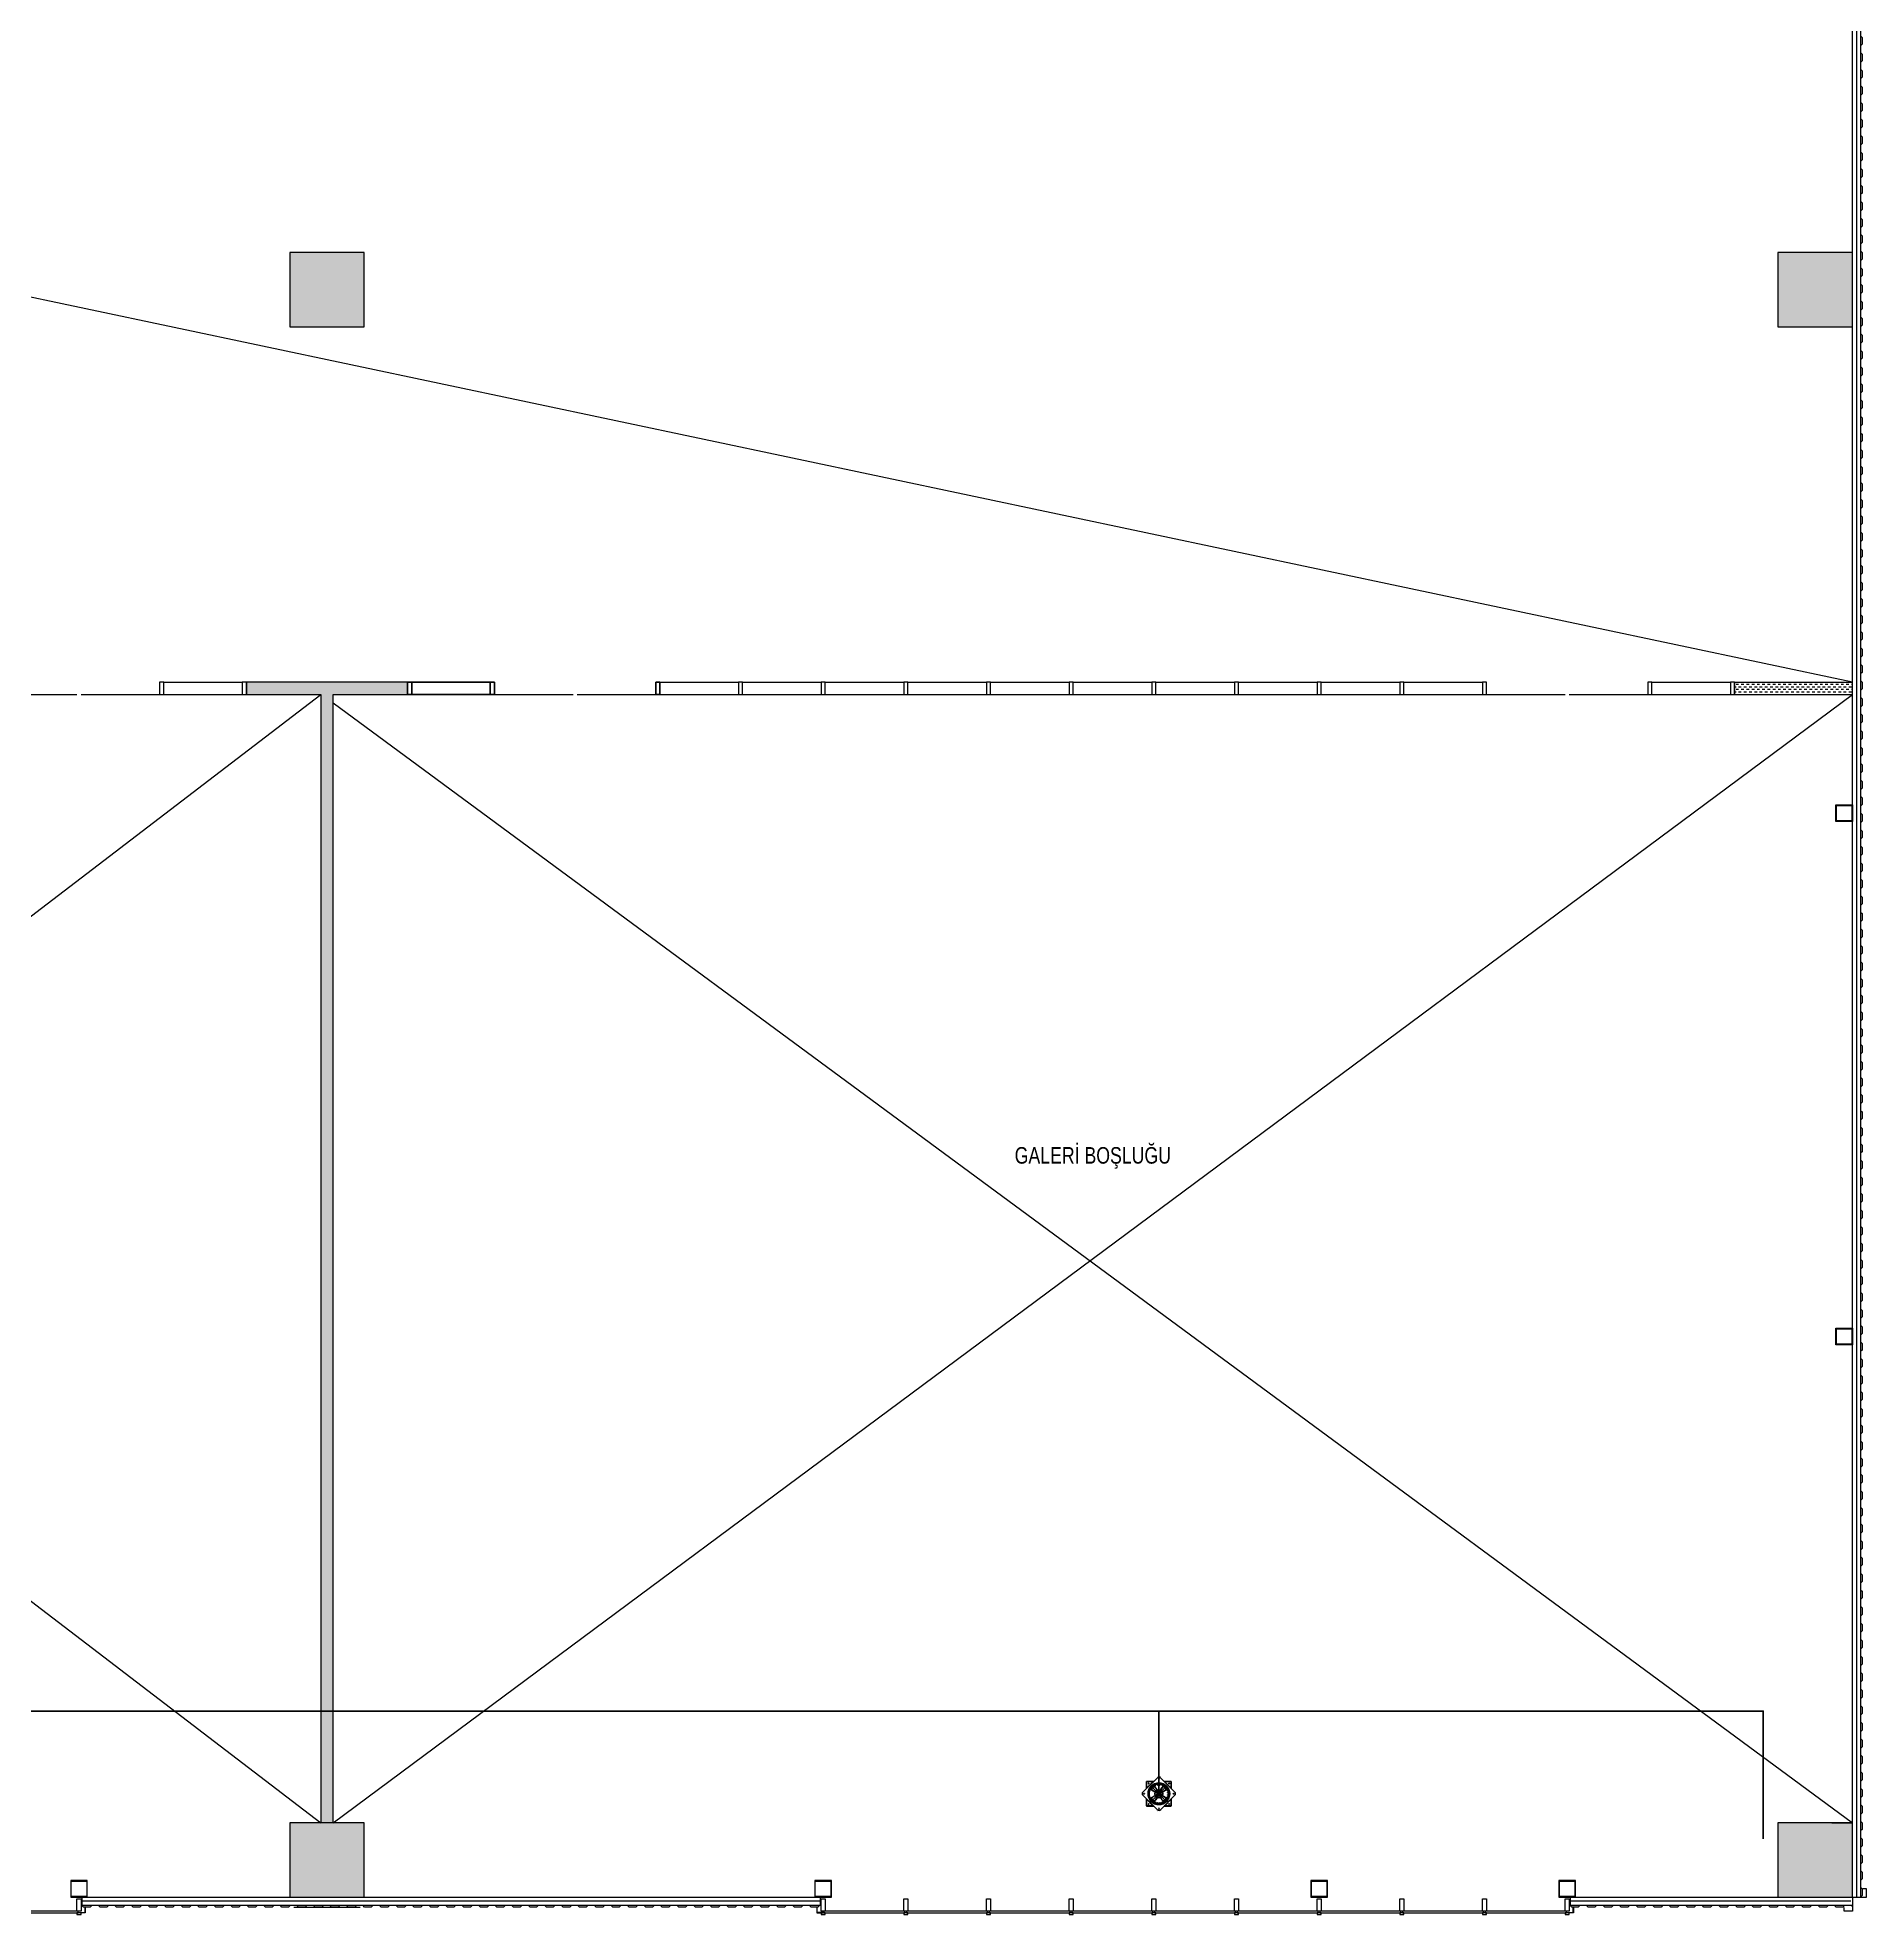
# Model space of a CAD drawing. Header units: centimetres. Extents: x 28733 to 98303, y -2883 to 8555.
# Drawn here: x 96091 to 98303, y 1498 to 3769 of the extents above; entities that cross this region are included whole.
import ezdxf
from ezdxf.enums import TextEntityAlignment as Align

# ---------------------------------------------------------------- set-up
doc = ezdxf.new("R2010")
doc.units = ezdxf.units.CM
doc.header["$LTSCALE"] = 100
for name, color, linetype in [('A-ANNO-TEXT', 50, 'Continuous'), ('A-ELEV-01', 255, 'Continuous'), ('A-ELEV-03', 251, 'Continuous'), ('A-ELEV-04', 250, 'Continuous'), ('A-GLAZ-FRME', 12, 'Continuous'), ('A-GLAZ-FULL', 130, 'Continuous'), ('A-GLAZ-SILL', 8, 'Continuous'), ('A-WALL', 134, 'Continuous'), ('A-WALL-HTCH', 8, 'Continuous'), ('A-WALL-INSL', 249, 'Continuous'), ('A-WALL-SNWPNL', 200, 'Continuous'), ('A-WALL-STEL', 202, 'Continuous'), ('GEB-KONTUR-A', 5, 'Continuous'), ('S-CONC', 5, 'Continuous'), ('S-HTCH', 8, 'Continuous'), ('S-STEL', 3, 'Continuous')]:
    doc.layers.add(name, color=color, linetype=linetype)
doc.layers.add('Arbeitspunkt(DIN)', color=7, linetype='Continuous', lineweight=25)
for name, color, linetype, lineweight, true_color in [('GEB-ART-NR', 1, 'Continuous', 18, 0xff0000), ('GEB-BEZUG', 2, 'Continuous', 50, 0xffff00), ('GEB-TEXT', 5, 'Continuous', 18, 0x0000ff)]:
    doc.layers.add(name, color=color, linetype=linetype, lineweight=lineweight, true_color=true_color)
doc.styles.add('Fields_100', font='act_simplex.shx', dxfattribs={"width": 0.8, "height": 20})
doc.styles.get("Standard").update_dxf_attribs({"font": 'act_simplex.shx', "width": 0.8, "height": 18})
doc.linetypes.add('BATTING', pattern='A,0.00254,-2.54,[134,ltypeshp.shx,S=2.54,R=0,X=-2.54,Y=0],-5.08,[134,ltypeshp.shx,S=2.54,R=180,X=2.54,Y=0],-2.54', length=10.16254)

# ---------------------------------------------------------------- blocks, each defined once
blk = doc.blocks.new('*U67')
at = {"layer": 'A-WALL-SNWPNL'}
blk.add_lwpolyline([(50, 1), (42, 1), (40, -1), (32, -1), (30, 1), (22, 1), (20, -1), (12, -1), (10, 1), (2, 1), (0, -1), (-8, -1), (-10, 1), (-18, 1), (-20, -1), (-28, -1), (-30, 1), (-38, 1), (-40, -1), (-48, -1), (-50, 1)], dxfattribs=at)
blk = doc.blocks.new('*U68')
at = {"layer": 'A-WALL-STEL', "color": 0, "linetype": 'ByBlock', "lineweight": -2, "transparency": 16777216}
for p in [(0, 0), (100, 0), (200, 0), (300, 0), (400, 0), (500, 0), (600, 0), (700, 0)]:
    blk.add_blockref('*U67', p, dxfattribs=at)
blk = doc.blocks.new('*U69')
at = {"layer": 'A-WALL-SNWPNL'}
blk.add_lwpolyline([(50, 1), (42, 1), (40, -1), (32, -1), (30, 1), (22, 1), (20, -1), (12, -1), (10, 1), (2, 1), (0, -1), (-8, -1), (-10, 1), (-18, 1), (-20, -1), (-28, -1), (-30, 1), (-38, 1), (-40, -1), (-48, -1), (-50, 1)], dxfattribs=at)
blk = doc.blocks.new('*U70')
at = {"layer": 'A-WALL-STEL', "color": 0, "linetype": 'ByBlock', "lineweight": -2, "transparency": 16777216}
for p in [(0, 0), (100, 0), (200, 0)]:
    blk.add_blockref('*U69', p, dxfattribs=at)
blk = doc.blocks.new('*U71')
at = {"layer": 'A-WALL-SNWPNL'}
blk.add_lwpolyline([(50, 1), (42, 1), (40, -1), (32, -1), (30, 1), (22, 1), (20, -1), (12, -1), (10, 1), (2, 1), (0, -1), (-8, -1), (-10, 1), (-18, 1), (-20, -1), (-28, -1), (-30, 1), (-38, 1), (-40, -1), (-48, -1), (-50, 1)], dxfattribs=at)
blk = doc.blocks.new('*U72')
at = {"layer": 'A-WALL-STEL', "color": 0, "linetype": 'ByBlock', "lineweight": -2, "transparency": 16777216}
for p in [(0, 0), (100, 0), (200, 0), (300, 0), (400, 0), (500, 0), (600, 0), (700, 0), (800, 0), (900, 0), (1000, 0), (1100, 0), (1200, 0), (1300, 0), (1400, 0), (1500, 0), (1600, 0), (1700, 0), (1800, 0), (1900, 0), (2000, 0), (2100, 0), (2200, 0)]:
    blk.add_blockref('*U71', p, dxfattribs=at)
blk = doc.blocks.new('Einfügepunkt')
at = {"layer": 'GEB-BEZUG'}
for p, q in [((-1, -1), (1, 1)), ((-1, 1), (1, -1))]:
    blk.add_line(p, q, dxfattribs=at)
blk = doc.blocks.new('098')
at = {"layer": 'Arbeitspunkt(DIN)', "ltscale": 25}
for q in [(-2, 0), (0, 2), (2, 0), (0, -2)]:
    blk.add_line((0, 0), q, dxfattribs=at)
at = {"layer": 'GEB-KONTUR-A', "ltscale": 25}
for p, q in [((-14, 198), (-198, 14)), ((-198, -14), (-198, 14)), ((-148, 67), (-67, 147)), ((-148, 147), (-148, 67)), ((-67, 147), (-148, 147)), ((-148, 67), (-148, 65)), ((-129, 2), (-131, 0)), ((-131, 0), (-123, 0)), ((-131, 0), (-129, -2)), ((-129, 2), (-122, 2)), ((-124, 35), (-126, 34)), ((-126, 34), (-119, 32)), ((-126, 34), (-125, 32)), ((-125, 32), (-118, 30)), ((-124, 35), (-117, 33)), ((-122, 2), (-123, 0)), ((-123, 0), (-122, -2)), ((-118, 2), (-122, 2)), ((-118, 11), (-120, 11)), ((-117, 33), (-119, 32)), ((-119, 32), (-118, 30)), ((-117, 15), (-119, 15)), ((-118, 30), (-114, 29)), ((-118, 22), (-116, 22)), ((-113, 32), (-117, 33)), ((-111, 66), (-113, 65)), ((-113, 65), (-106, 61)), ((-113, 65), (-113, 63)), ((-113, 63), (-105, 59)), ((-111, 66), (-103, 62)), ((-106, 61), (-103, 62)), ((-105, 60), (-106, 61)), ((-103, 58), (-105, 60)), ((-105, 60), (-105, 59)), ((-105, 59), (-103, 57)), ((-103, 62), (-101, 61)), ((-103, 57), (-103, 58)), ((-79, 43), (-103, 58)), ((-103, 57), (-77, 41)), ((-90, 92), (-92, 92)), ((-92, 92), (-86, 86)), ((-92, 92), (-92, 90)), ((-92, 90), (-86, 84)), ((-90, 92), (-84, 86)), ((-86, 86), (-84, 86)), ((-86, 86), (-77, 77)), ((-86, 84), (-86, 86)), ((-85, 82), (-86, 84)), ((-84, 86), (-82, 85)), ((-77, 77), (-27, 27)), ((-73, 38), (-77, 41)), ((-73, 38), (-43, 19)), ((-43, 19), (-73, 39)), ((-65, 147), (-67, 147)), ((-65, 113), (-66, 111)), ((-66, 111), (-62, 103)), ((-65, 113), (-61, 106)), ((-63, 113), (-65, 113)), ((-63, 113), (-59, 105)), ((-62, 103), (-61, 106)), ((-61, 101), (-62, 103)), ((-61, 106), (-59, 105)), ((-59, 105), (-57, 103)), ((-57, 103), (-41, 77)), ((-47, 108), (-42, 98)), ((-39, 99), (-43, 110)), ((-27, 27), (-43, 19)), ((-43, 19), (-42, 18)), ((-42, 19), (-43, 19)), ((-43, 19), (-42, 19)), ((-43, 19), (-43, 19)), ((-42, 98), (-39, 99)), ((-42, 19), (-27, 27)), ((-26, 26), (-42, 18)), ((-42, 18), (-6, -6)), ((-42, 18), (-41, 18)), ((-42, 18), (-42, 18)), ((-41, 18), (-42, 18)), ((-41, 77), (-38, 73)), ((-41, 18), (-26, 26)), ((-5, -5), (-41, 18)), ((-39, 72), (-14, 34)), ((-13, 35), (-38, 73)), ((-34, 126), (-35, 124)), ((-35, 124), (-33, 117)), ((-32, 125), (-34, 126)), ((-34, 126), (-32, 119)), ((-33, 117), (-32, 119)), ((-32, 113), (-33, 117)), ((-32, 125), (-30, 118)), ((-32, 119), (-30, 118)), ((-30, 118), (-29, 114)), ((-27, 27), (-14, 34)), ((-14, 34), (-27, 27)), ((-27, 27), (-27, 27)), ((-27, 27), (-27, 27)), ((-26, 26), (-13, 33)), ((-13, 33), (-26, 26)), ((-26, 26), (-26, 26)), ((-26, 26), (-26, 26)), ((-26, 26), (0, 0)), ((-17, 117), (-16, 105)), ((-16, 105), (-12, 106)), ((-14, 198), (14, 198)), ((-12, 106), (-14, 117)), ((-13, 35), (-14, 34)), ((-14, 34), (-13, 35)), ((-14, 34), (-14, 34)), ((-12, 33), (-13, 35)), ((-13, 33), (-12, 33)), ((-13, 33), (-13, 33)), ((-12, 33), (-13, 33)), ((-13, 33), (5, 5)), ((6, 6), (-12, 33)), ((0, 0), (-5, -5)), ((0, 131), (-2, 129)), ((-2, 129), (-2, 122)), ((-2, 122), (0, 123)), ((-2, 118), (-2, 122)), ((2, 129), (0, 131)), ((0, 131), (0, 123)), ((0, 123), (2, 122)), ((5, 5), (0, 0)), ((0, 0), (26, -26)), ((2, 129), (2, 122)), ((2, 122), (2, 118)), ((6, 6), (5, 5)), ((5, 5), (41, -18)), ((42, -18), (6, 6)), ((14, 117), (12, 106)), ((12, 106), (16, 105)), ((198, 14), (14, 198)), ((16, 105), (17, 117)), ((29, 114), (30, 118)), ((32, 125), (30, 118)), ((30, 118), (32, 119)), ((34, 126), (32, 125)), ((34, 126), (32, 119)), ((32, 119), (33, 117)), ((33, 117), (32, 113)), ((35, 124), (33, 117)), ((35, 124), (34, 126)), ((43, 110), (39, 99)), ((39, 99), (42, 98)), ((42, 98), (47, 108)), ((57, 103), (59, 106)), ((63, 113), (59, 106)), ((59, 106), (62, 107)), ((62, 104), (61, 101)), ((65, 113), (62, 107)), ((66, 111), (62, 104)), ((62, 107), (62, 104)), ((65, 113), (63, 113)), ((70, 95), (63, 85)), ((63, 85), (66, 83)), ((67, 147), (65, 147)), ((66, 111), (65, 113)), ((66, 83), (73, 93)), ((67, 147), (147, 67)), ((147, 147), (67, 147)), ((82, 85), (85, 87)), ((93, 73), (83, 66)), ((83, 66), (85, 63)), ((90, 92), (85, 87)), ((85, 87), (87, 87)), ((87, 85), (85, 82)), ((85, 63), (95, 70)), ((92, 92), (87, 87)), ((92, 90), (87, 85)), ((87, 87), (87, 85)), ((92, 92), (90, 92)), ((92, 90), (92, 92)), ((108, 47), (98, 42)), ((98, 42), (99, 39)), ((99, 39), (110, 43)), ((101, 61), (104, 62)), ((106, 59), (103, 57)), ((111, 66), (104, 62)), ((104, 62), (107, 62)), ((117, 17), (105, 16)), ((105, 16), (106, 12)), ((113, 63), (106, 59)), ((107, 62), (106, 59)), ((106, 12), (117, 14)), ((113, 65), (107, 62)), ((113, 65), (111, 66)), ((113, 63), (113, 65)), ((113, 32), (117, 33)), ((118, 30), (114, 29)), ((116, 22), (118, 22)), ((124, 35), (117, 33)), ((117, 33), (119, 32)), ((117, 15), (119, 15)), ((125, 32), (118, 30)), ((119, 32), (118, 30)), ((120, 11), (118, 11)), ((118, 2), (122, 2)), ((126, 34), (119, 32)), ((129, 2), (122, 2)), ((122, 2), (123, 0)), ((123, 0), (122, -2)), ((131, 0), (123, 0)), ((126, 34), (124, 35)), ((125, 32), (126, 34)), ((131, 0), (129, 2)), ((129, -2), (131, 0)), ((147, 67), (147, 147)), ((147, 65), (147, 67)), ((198, 14), (198, -14)), ((-198, -14), (-14, -198)), ((-148, -65), (-148, -67)), ((-67, -148), (-148, -67)), ((-148, -67), (-148, -148)), ((-148, -148), (-67, -148)), ((-129, -2), (-122, -2)), ((-126, -34), (-119, -32)), ((-125, -32), (-126, -34)), ((-126, -34), (-124, -35)), ((-125, -32), (-118, -30)), ((-124, -35), (-117, -33)), ((-122, -2), (-118, -2)), ((-120, -11), (-118, -11)), ((-117, -15), (-119, -15)), ((-118, -30), (-119, -32)), ((-119, -32), (-117, -33)), ((-116, -22), (-118, -22)), ((-114, -29), (-118, -30)), ((-117, -33), (-113, -32)), ((-113, -63), (-106, -59)), ((-113, -65), (-107, -62)), ((-113, -63), (-113, -65)), ((-113, -65), (-111, -66)), ((-111, -66), (-104, -62)), ((-106, -59), (-107, -62)), ((-107, -62), (-104, -62)), ((-103, -57), (-106, -59)), ((-104, -62), (-101, -61)), ((-92, -90), (-87, -85)), ((-92, -92), (-87, -87)), ((-92, -90), (-92, -92)), ((-92, -92), (-90, -92)), ((-90, -92), (-85, -87)), ((-85, -82), (-87, -85)), ((-87, -85), (-87, -87)), ((-87, -87), (-85, -87)), ((-85, -87), (-82, -85)), ((-67, -148), (-65, -148)), ((-66, -111), (-62, -104)), ((-66, -111), (-65, -113)), ((-65, -113), (-62, -107)), ((-65, -113), (-63, -113)), ((-63, -113), (-59, -106)), ((-61, -101), (-62, -104)), ((-62, -104), (-62, -107)), ((-62, -107), (-59, -106)), ((-59, -106), (-57, -103)), ((-35, -124), (-33, -117)), ((-35, -124), (-34, -126)), ((-34, -126), (-32, -119)), ((-34, -126), (-32, -125)), ((-32, -113), (-33, -117)), ((-33, -117), (-32, -119)), ((-32, -119), (-30, -118)), ((-32, -125), (-30, -118)), ((-30, -118), (-29, -114)), ((14, -198), (-14, -198)), ((-6, -6), (-5, -5)), ((-6, -6), (12, -33)), ((13, -33), (-5, -5)), ((-2, -118), (-2, -122)), ((-2, -122), (0, -123)), ((-2, -129), (-2, -122)), ((-2, -129), (0, -131)), ((0, -123), (2, -122)), ((0, -131), (0, -123)), ((0, -131), (2, -129)), ((2, -122), (2, -118)), ((2, -129), (2, -122)), ((12, -33), (13, -35)), ((12, -33), (13, -33)), ((13, -33), (12, -33)), ((26, -26), (13, -33)), ((13, -33), (26, -26)), ((13, -33), (13, -33)), ((13, -35), (14, -34)), ((14, -34), (13, -35)), ((13, -35), (38, -73)), ((14, -198), (198, -14)), ((27, -27), (14, -34)), ((14, -34), (27, -27)), ((14, -34), (14, -34)), ((39, -73), (14, -34)), ((26, -26), (42, -18)), ((41, -18), (26, -26)), ((26, -26), (26, -26)), ((26, -26), (26, -26)), ((27, -27), (43, -19)), ((42, -19), (27, -27)), ((27, -27), (27, -27)), ((27, -27), (27, -27)), ((27, -27), (77, -77)), ((29, -114), (30, -118)), ((30, -118), (32, -119)), ((32, -125), (30, -118)), ((33, -117), (32, -113)), ((32, -119), (33, -117)), ((34, -126), (32, -119)), ((32, -125), (34, -126)), ((35, -124), (33, -117)), ((34, -126), (35, -124)), ((41, -77), (38, -73)), ((42, -18), (41, -18)), ((41, -18), (42, -18)), ((41, -77), (57, -103)), ((43, -19), (42, -18)), ((42, -18), (42, -18)), ((42, -19), (43, -19)), ((43, -19), (42, -19)), ((73, -38), (43, -19)), ((43, -19), (43, -19)), ((43, -19), (72, -39)), ((58, -103), (43, -79)), ((57, -103), (59, -105)), ((58, -103), (57, -103)), ((60, -105), (58, -103)), ((59, -105), (60, -105)), ((63, -113), (59, -105)), ((61, -106), (60, -105)), ((61, -101), (62, -103)), ((62, -103), (61, -106)), ((65, -113), (61, -106)), ((66, -111), (62, -103)), ((63, -113), (65, -113)), ((65, -113), (66, -111)), ((65, -148), (67, -148)), ((147, -67), (67, -148)), ((67, -148), (147, -148)), ((73, -38), (77, -41)), ((77, -41), (103, -57)), ((77, -77), (86, -86)), ((84, -86), (82, -85)), ((86, -86), (84, -86)), ((90, -92), (84, -86)), ((85, -82), (86, -84)), ((86, -84), (86, -86)), ((92, -90), (86, -84)), ((92, -92), (86, -86)), ((90, -92), (92, -92)), ((92, -92), (92, -90)), ((99, -39), (98, -42)), ((98, -42), (108, -47)), ((110, -43), (99, -39)), ((103, -62), (101, -61)), ((103, -57), (105, -59)), ((106, -61), (103, -62)), ((111, -66), (103, -62)), ((106, -12), (105, -16)), ((105, -16), (117, -17)), ((105, -59), (106, -61)), ((113, -63), (105, -59)), ((117, -14), (106, -12)), ((113, -65), (106, -61)), ((111, -66), (113, -65)), ((117, -33), (113, -32)), ((113, -65), (113, -63)), ((114, -29), (118, -30)), ((118, -22), (116, -22)), ((117, -15), (119, -15)), ((119, -32), (117, -33)), ((124, -35), (117, -33)), ((122, -2), (118, -2)), ((118, -11), (120, -11)), ((125, -32), (118, -30)), ((118, -30), (119, -32)), ((126, -34), (119, -32)), ((129, -2), (122, -2)), ((124, -35), (126, -34)), ((126, -34), (125, -32)), ((147, -148), (147, -67)), ((147, -67), (147, -65))]:
    blk.add_line(p, q, dxfattribs=at)
for centre, radius in [((-177, 0), 3), ((0, 0), 131), ((-124, 124), 4), ((0, 177), 3), ((124, 124), 4), ((177, 0), 3), ((-124, -124), 4), ((0, -177), 3), ((124, -124), 4)]:
    blk.add_circle(centre, radius, dxfattribs=at)
for centre, radius, start, end in [((0, 0), 129, 165.8007, 179.1993), ((0, 0), 126, 165.8198, 179.1802), ((0, 0), 129, 150.8007, 164.1993), ((0, 0), 126, 150.8198, 164.1802), ((0, 0), 121, 165.8539, 179.1461), ((0, 0), 120, 174.931, 179.1393), ((0, 0), 120, 169.3307, 172.8192), ((0, 0), 118, 165.8753, 179.1247), ((0, 0), 120, 165.8607, 169.3307), ((0, 0), 121, 150.8539, 164.1461), ((0, 0), 120, 150.8607, 164.1393), ((0, 0), 118, 150.8753, 164.1247), ((0, 0), 129, 135.8007, 149.1993), ((0, 0), 126, 135.8198, 149.1802), ((0, 0), 121, 135.8539, 149.1461), ((0, 0), 120, 135.8607, 149.1393), ((0, 0), 118, 135.8753, 149.1247), ((0, 0), 129, 120.8007, 134.1993), ((0, 0), 126, 120.8198, 134.1802), ((-59, 59), 25.8, 135, 218.8211), ((0, 0), 121, 120.8539, 134.1461), ((0, 0), 120, 120.8607, 134.1393), ((0, 0), 118, 120.8753, 134.1247), ((-59, 59), 25.8, 218.8211, 225.7807), ((-59, 59), 25.8, 44.2193, 135), ((0, 0), 129, 105.8007, 119.1993), ((0, 0), 126, 105.8198, 119.1802), ((0, 0), 121, 105.8539, 119.1461), ((0, 0), 120, 105.8607, 119.1393), ((0, 0), 118, 105.8753, 119.1247), ((0, 0), 118, 111.6247, 113.3753), ((0, 0), 129, 90.8007, 104.1993), ((0, 0), 126, 90.8198, 104.1802), ((0, 0), 121, 90.8539, 104.1461), ((0, 0), 120, 90.8607, 104.1393), ((0, 0), 118, 90.8753, 104.1247), ((0, 0), 118, 96.6247, 98.3753), ((0, 0), 129, 75.8007, 89.1993), ((0, 0), 126, 75.8198, 89.1802), ((0, 0), 121, 75.8539, 89.1461), ((0, 0), 120, 75.8607, 89.1393), ((0, 0), 118, 75.8753, 89.1247), ((0, 0), 118, 81.6247, 83.3753), ((0, 0), 118, 60.8753, 74.1247), ((0, 0), 121, 60.8539, 74.1461), ((0, 0), 120, 60.8607, 74.1393), ((0, 0), 126, 60.8198, 74.1802), ((0, 0), 129, 60.8007, 74.1993), ((0, 0), 118, 66.6247, 68.3753), ((0, 0), 118, 45.8753, 59.1247), ((0, 0), 121, 45.8539, 59.1461), ((0, 0), 120, 45.8607, 59.1393), ((0, 0), 126, 45.8198, 59.1802), ((0, 0), 129, 45.8007, 59.1993), ((0, 0), 118, 51.6247, 53.3753), ((0, 0), 118, 30.8753, 44.1247), ((0, 0), 120, 30.8607, 44.1393), ((0, 0), 121, 30.8539, 44.1461), ((0, 0), 126, 30.8198, 44.1802), ((0, 0), 129, 30.8007, 44.1993), ((0, 0), 118, 36.6247, 38.3753), ((0, 0), 118, 15.8753, 29.1247), ((0, 0), 120, 15.8607, 29.1393), ((0, 0), 121, 15.8539, 29.1461), ((0, 0), 118, 21.6247, 23.3753), ((0, 0), 126, 15.8198, 29.1802), ((0, 0), 129, 15.8007, 29.1993), ((0, 0), 118, 0.8753, 14.1247), ((0, 0), 120, 10.6693, 14.1393), ((0, 0), 121, 0.8539, 14.1461), ((0, 0), 118, 6.6247, 8.3753), ((0, 0), 120, 7.1808, 10.6693), ((0, 0), 120, 0.8607, 5.069), ((0, 0), 126, 0.8198, 14.1802), ((0, 0), 129, 0.8007, 14.1993), ((0, 0), 129, 180.8007, 194.1993), ((0, 0), 126, 180.8198, 194.1802), ((0, 0), 129, 195.8007, 209.1993), ((0, 0), 121, 180.8539, 194.1461), ((0, 0), 126, 195.8198, 209.1802), ((0, 0), 120, 180.8607, 185.069), ((0, 0), 120, 187.1808, 190.6693), ((0, 0), 118, 180.8753, 194.1247), ((0, 0), 120, 190.6693, 194.1393), ((0, 0), 121, 195.8539, 209.1461), ((0, 0), 120, 195.8607, 209.1393), ((0, 0), 118, 195.8753, 209.1247), ((0, 0), 129, 210.8007, 224.1993), ((0, 0), 126, 210.8198, 224.1802), ((0, 0), 121, 210.8539, 224.1461), ((0, 0), 120, 210.8607, 224.1393), ((0, 0), 118, 210.8753, 224.1247), ((0, 0), 129, 225.8007, 239.1993), ((0, 0), 126, 225.8198, 239.1802), ((0, 0), 120, 225.8607, 239.1393), ((0, 0), 121, 225.8539, 239.1461), ((0, 0), 118, 225.8753, 239.1247), ((0, 0), 129, 240.8007, 254.1993), ((0, 0), 126, 240.8198, 254.1802), ((0, 0), 121, 240.8539, 254.1461), ((0, 0), 120, 240.8607, 254.1393), ((0, 0), 118, 240.8753, 254.1247), ((0, 0), 129, 255.8007, 269.1993), ((0, 0), 126, 255.8198, 269.1802), ((0, 0), 121, 255.8539, 269.1461), ((0, 0), 118, 255.8753, 269.1247), ((0, 0), 120, 255.8607, 269.1393), ((0, 0), 118, 270.8753, 284.1247), ((0, 0), 120, 270.8607, 284.1393), ((0, 0), 121, 270.8539, 284.1461), ((0, 0), 126, 270.8198, 284.1802), ((0, 0), 129, 270.8007, 284.1993), ((0, 0), 118, 285.8753, 299.1247), ((0, 0), 120, 285.8607, 299.1393), ((0, 0), 121, 285.8539, 299.1461), ((0, 0), 126, 285.8198, 299.1802), ((0, 0), 129, 285.8007, 299.1993), ((59, -59), 25.8, 224.2193, 231.1789), ((59, -59), 25.8, 231.1789, 315), ((0, 0), 118, 300.8753, 314.1247), ((0, 0), 120, 300.8607, 314.1393), ((0, 0), 121, 300.8539, 314.1461), ((0, 0), 126, 300.8198, 314.1802), ((0, 0), 129, 300.8007, 314.1993), ((59, -59), 25.8, 315, 45.7807), ((0, 0), 118, 315.8753, 329.1247), ((0, 0), 120, 315.8607, 329.1393), ((0, 0), 121, 315.8539, 329.1461), ((0, 0), 126, 315.8198, 329.1802), ((0, 0), 129, 315.8007, 329.1993), ((0, 0), 118, 330.8753, 344.1247), ((0, 0), 120, 330.8607, 344.1393), ((0, 0), 121, 330.8539, 344.1461), ((0, 0), 118, 336.6247, 338.3753), ((0, 0), 126, 330.8198, 344.1802), ((0, 0), 129, 330.8007, 344.1993), ((0, 0), 118, 345.8753, 359.1247), ((0, 0), 120, 345.8607, 349.3307), ((0, 0), 121, 345.8539, 359.1461), ((0, 0), 118, 351.6247, 353.3753), ((0, 0), 120, 349.3307, 352.8192), ((0, 0), 120, 354.931, 359.1393), ((0, 0), 126, 345.8198, 359.1802), ((0, 0), 129, 345.8007, 359.1993)]:
    blk.add_arc(centre, radius, start, end, dxfattribs=at)
for points, knots in [([(-77, 77), (-78, 76), (-79, 75), (-82, 71), (-83, 68), (-84, 62), (-85, 59), (-84, 56), (-84, 54), (-83, 52), (-82, 47), (-81, 46), (-79, 43), (-77, 41), (-75, 39), (-74, 39), (-73, 38)], [-0.783062, -0.783062, -0.783062, -0.783062, -0.634163, -0.634163, -0.192454, -0.192454, 0.106051, 0.106051, 0.106051, 0.404556, 0.404556, 0.625445, 0.625445, 0.846335, 0.846335, 0.994853, 0.994853, 0.994853, 0.994853]), ([(-73, 39), (-74, 39), (-75, 40), (-77, 42), (-78, 43), (-80, 46), (-81, 48), (-83, 52), (-83, 54), (-84, 57), (-84, 59), (-84, 61), (-83, 67), (-81, 71), (-78, 75), (-77, 76), (-77, 77)], [-0.994853, -0.994853, -0.994853, -0.994853, -0.846335, -0.846335, -0.625445, -0.625445, -0.404556, -0.404556, -0.106051, -0.106051, -0.106051, 0.192454, 0.192454, 0.634163, 0.634163, 0.784802, 0.784802, 0.784802, 0.784802]), ([(-77, 77), (-76, 77), (-75, 78), (-72, 80), (-71, 81), (-67, 82), (-66, 83), (-61, 84), (-59, 84), (-57, 84), (-54, 83), (-52, 83), (-46, 80), (-43, 78), (-40, 75), (-39, 74), (-39, 73)], [2.356791, 2.356791, 2.356791, 2.356791, 2.50743, 2.50743, 2.728284, 2.728284, 2.949139, 2.949139, 3.247644, 3.247644, 3.247644, 3.546149, 3.546149, 3.987927, 3.987927, 4.136446, 4.136446, 4.136446, 4.136446]), ([(-38, 73), (-39, 74), (-39, 75), (-43, 79), (-46, 81), (-52, 83), (-54, 84), (-56, 84), (-59, 85), (-62, 84), (-66, 84), (-68, 83), (-71, 82), (-73, 81), (-75, 79), (-76, 78), (-77, 77)], [-4.136446, -4.136446, -4.136446, -4.136446, -3.987927, -3.987927, -3.546149, -3.546149, -3.247644, -3.247644, -3.247644, -2.949139, -2.949139, -2.728284, -2.728284, -2.50743, -2.50743, -2.358531, -2.358531, -2.358531, -2.358531]), ([(-77, 77), (-77, 77), (-77, 77), (-77, 77), (-77, 77), (-77, 77)], [0, 0, 0, 0, 0.0580714, 0.0580714, 0.1161431, 0.1161431, 0.1161431, 0.1161431]), ([(-73, 39), (-73, 39), (-73, 39), (-73, 39), (-73, 39), (-73, 39)], [-0.996814579, -0.996814579, -0.996814579, -0.996814579, -0.995833954, -0.995833954, -0.994853329, -0.994853329, -0.994853329, -0.994853329]), ([(-73, 38), (-73, 38), (-73, 38), (-73, 38), (-73, 38), (-73, 38)], [0.994853329, 0.994853329, 0.994853329, 0.994853329, 0.995833954, 0.995833954, 0.996814579, 0.996814579, 0.996814579, 0.996814579]), ([(38, -73), (39, -74), (39, -75), (43, -79), (46, -81), (52, -83), (54, -84), (56, -84), (59, -85), (62, -84), (66, -84), (68, -83), (71, -82), (73, -81), (75, -79), (76, -78), (77, -77)], [-4.136446, -4.136446, -4.136446, -4.136446, -3.987927, -3.987927, -3.546149, -3.546149, -3.247644, -3.247644, -3.247644, -2.949139, -2.949139, -2.728284, -2.728284, -2.50743, -2.50743, -2.358531, -2.358531, -2.358531, -2.358531]), ([(77, -77), (76, -77), (75, -78), (72, -80), (71, -81), (67, -82), (66, -83), (61, -84), (59, -84), (57, -84), (54, -83), (52, -83), (46, -80), (43, -78), (40, -75), (39, -74), (39, -73)], [2.356791, 2.356791, 2.356791, 2.356791, 2.50743, 2.50743, 2.728284, 2.728284, 2.949139, 2.949139, 3.247644, 3.247644, 3.247644, 3.546149, 3.546149, 3.987927, 3.987927, 4.136446, 4.136446, 4.136446, 4.136446]), ([(72, -39), (72, -39), (72, -39), (73, -39), (73, -39), (73, -39)], [-0.996814579, -0.996814579, -0.996814579, -0.996814579, -0.995833954, -0.995833954, -0.994853329, -0.994853329, -0.994853329, -0.994853329]), ([(73, -38), (73, -38), (73, -38), (73, -38), (73, -38), (73, -38)], [0.994853329, 0.994853329, 0.994853329, 0.994853329, 0.995833954, 0.995833954, 0.996814579, 0.996814579, 0.996814579, 0.996814579]), ([(77, -77), (78, -76), (79, -75), (82, -71), (83, -68), (84, -62), (85, -59), (84, -56), (84, -54), (83, -52), (82, -47), (81, -46), (79, -43), (77, -41), (75, -39), (74, -39), (73, -38)], [-0.783062, -0.783062, -0.783062, -0.783062, -0.634163, -0.634163, -0.192454, -0.192454, 0.106051, 0.106051, 0.106051, 0.404556, 0.404556, 0.625445, 0.625445, 0.846335, 0.846335, 0.994853, 0.994853, 0.994853, 0.994853]), ([(73, -39), (74, -39), (75, -40), (77, -42), (78, -43), (80, -46), (81, -48), (83, -52), (83, -54), (84, -57), (84, -59), (84, -61), (83, -67), (81, -71), (78, -75), (77, -76), (77, -77)], [-0.994853, -0.994853, -0.994853, -0.994853, -0.846335, -0.846335, -0.625445, -0.625445, -0.404556, -0.404556, -0.106051, -0.106051, -0.106051, 0.192454, 0.192454, 0.634163, 0.634163, 0.784802, 0.784802, 0.784802, 0.784802]), ([(77, -77), (77, -77), (77, -77), (77, -77), (77, -77), (77, -77)], [-0.1161431, -0.1161431, -0.1161431, -0.1161431, -0.0580714, -0.0580714, 0, 0, 0, 0])]:
    blk.add_open_spline(points, degree=3, knots=knots, dxfattribs=at)
for points in [[(-39, 73), (-39, 73), (-39, 72), (-39, 72)], [(-38, 73), (-38, 73), (-38, 73), (-38, 73)], [(38, -73), (38, -73), (38, -73), (38, -73)], [(39, -73), (39, -73), (39, -73), (39, -73)]]:
    blk.add_open_spline(points, degree=3, dxfattribs=at)
at = {"ltscale": 25}
blk.add_blockref('Einfügepunkt', (0, 0), dxfattribs=at)
at = {"layer": 'GEB-ART-NR'}
blk.add_text('GEB-ART-NR 359.098', height=3.5, dxfattribs=at).set_placement((1, -215), align=Align.CENTER)
at = {"layer": 'GEB-TEXT'}
for s, p in [('PLU DwEinl DAF d90 25L/s', (0, -208)), ('Geberit', (0, -203))]:
    blk.add_text(s, height=3.5, dxfattribs=at).set_placement(p, align=Align.CENTER)

msp = doc.modelspace()

# ---------------------------------------------------------------- hatches: boundary and pattern name
at = {"layer": 'A-WALL-HTCH'}
h = msp.add_hatch(dxfattribs=at)
h.set_pattern_fill('DASH', color=256)
h.set_pattern_definition([(0, (83805.6698, 54361.057), (3.175, 3.175), [3.175, -3.175])])
h.paths.add_polyline_path([(96538.36, 2973.62), (96538.36, 2988.62), (96343.36, 2988.62), (96343.36, 2973.62), (96433.36, 2973.62), (96433.36, 1608.62), (96448.36, 1608.62), (96448.36, 2973.62)])
h = msp.add_hatch(dxfattribs=at)
h.set_pattern_fill('DASH', color=256)
h.set_pattern_definition([(0, (74805.6698, 54361.057), (3.175, 3.175), [3.175, -3.175])])
h.paths.add_polyline_path([(98285.86, 2988.62), (98143.36, 2988.62), (98143.36, 2973.62), (98285.86, 2973.62)])
at = {"layer": 'S-HTCH'}
h = msp.add_hatch(dxfattribs=at)
h.set_pattern_fill('ANSI33', color=256)
h.set_pattern_definition([(45, (74805.67, 5721.585), (-4.490128, 4.490128), []), (45, (74810.16, 5721.585), (-4.490128, 4.490128), [3.175, -1.5875])])
h.paths.add_polyline_path([(90995.86, 1518.62), (91085.86, 1518.62), (91085.86, 1608.62), (90995.86, 1608.62)])
h.paths.add_polyline_path([(90995.86, 7218.62), (91085.86, 7218.62), (91085.86, 7308.62), (90995.86, 7308.62)])
h.paths.add_polyline_path([(89195.86, 1518.62), (89285.86, 1518.62), (89285.86, 1608.62), (89195.86, 1608.62)])
h.paths.add_polyline_path([(85595.86, 1518.62), (85685.86, 1518.62), (85685.86, 1608.62), (85595.86, 1608.62)])
h.paths.add_polyline_path([(89195.86, 7218.62), (89285.86, 7218.62), (89285.86, 7308.62), (89195.86, 7308.62)])
h.paths.add_polyline_path([(85595.86, 7218.62), (85685.86, 7218.62), (85685.86, 7308.62), (85595.86, 7308.62)])
h.paths.add_polyline_path([(90995.86, 3418.62), (91085.86, 3418.62), (91085.86, 3508.62), (90995.86, 3508.62)])
h.paths.add_polyline_path([(90995.86, 5318.62), (91085.86, 5318.62), (91085.86, 5408.62), (90995.86, 5408.62)])
h.paths.add_polyline_path([(89195.86, 3418.62), (89285.86, 3418.62), (89285.86, 3508.62), (89195.86, 3508.62)])
h.paths.add_polyline_path([(85595.86, 3418.62), (85685.86, 3418.62), (85685.86, 3508.62), (85595.86, 3508.62)])
h.paths.add_polyline_path([(89195.86, 5318.62), (89285.86, 5318.62), (89285.86, 5408.62), (89195.86, 5408.62)])
h.paths.add_polyline_path([(85595.86, 5318.62), (85685.86, 5318.62), (85685.86, 5408.62), (85595.86, 5408.62)])
h.paths.add_polyline_path([(96395.86, 3418.62), (96485.86, 3418.62), (96485.86, 3508.62), (96395.86, 3508.62)])
h.paths.add_polyline_path([(96395.86, 5318.62), (96485.86, 5318.62), (96485.86, 5408.62), (96395.86, 5408.62)])
h.paths.add_polyline_path([(94595.86, 3418.62), (94685.86, 3418.62), (94685.86, 3508.62), (94595.86, 3508.62)])
h.paths.add_polyline_path([(94595.86, 5318.62), (94685.86, 5318.62), (94685.86, 5408.62), (94595.86, 5408.62)])
h.paths.add_polyline_path([(92795.86, 3418.62), (92885.86, 3418.62), (92885.86, 3508.62), (92795.86, 3508.62)])
h.paths.add_polyline_path([(92795.86, 5318.62), (92885.86, 5318.62), (92885.86, 5408.62), (92795.86, 5408.62)])
h.paths.add_polyline_path([(89095.86, 3418.62), (89185.86, 3418.62), (89185.86, 3508.62), (89095.86, 3508.62)])
h.paths.add_polyline_path([(89095.86, 5318.62), (89185.86, 5318.62), (89185.86, 5408.62), (89095.86, 5408.62)])
h.paths.add_polyline_path([(87395.86, 3418.62), (87485.86, 3418.62), (87485.86, 3508.62), (87395.86, 3508.62)])
h.paths.add_polyline_path([(87395.86, 5318.62), (87485.86, 5318.62), (87485.86, 5408.62), (87395.86, 5408.62)])
h.paths.add_polyline_path([(83795.86, 3418.62), (83885.86, 3418.62), (83885.86, 3508.62), (83795.86, 3508.62)])
h.paths.add_polyline_path([(83795.86, 5318.62), (83885.86, 5318.62), (83885.86, 5408.62), (83795.86, 5408.62)])
h.paths.add_polyline_path([(81995.86, 3418.62), (82085.86, 3418.62), (82085.86, 3508.62), (81995.86, 3508.62)])
h.paths.add_polyline_path([(81995.86, 5318.62), (82085.86, 5318.62), (82085.86, 5408.62), (81995.86, 5408.62)])
h.paths.add_polyline_path([(80195.86, 3418.62), (80285.86, 3418.62), (80285.86, 3508.62), (80195.86, 3508.62)])
h.paths.add_polyline_path([(80195.86, 5318.62), (80285.86, 5318.62), (80285.86, 5408.62), (80195.86, 5408.62)])
h.paths.add_polyline_path([(98195.86, 5318.62), (98285.86, 5318.62), (98285.86, 5408.62), (98195.86, 5408.62)])
h.paths.add_polyline_path([(98195.86, 3418.62), (98285.86, 3418.62), (98285.86, 3508.62), (98195.86, 3508.62)])
h.paths.add_polyline_path([(98195.86, 1518.62), (98285.86, 1518.62), (98285.86, 1608.62), (98195.86, 1608.62)])
h.paths.add_polyline_path([(96395.86, 1518.62), (96485.86, 1518.62), (96485.86, 1608.62), (96395.86, 1608.62)])
h.paths.add_polyline_path([(94595.86, 1518.62), (94685.86, 1518.62), (94685.86, 1608.62), (94595.86, 1608.62)])
h.paths.add_polyline_path([(92795.86, 1518.62), (92885.86, 1518.62), (92885.86, 1608.62), (92795.86, 1608.62)])
h.paths.add_polyline_path([(89095.86, 1518.62), (89185.86, 1518.62), (89185.86, 1608.62), (89095.86, 1608.62)])
h.paths.add_polyline_path([(87395.86, 1518.62), (87485.86, 1518.62), (87485.86, 1608.62), (87395.86, 1608.62)])
h.paths.add_polyline_path([(83795.86, 1518.62), (83885.86, 1518.62), (83885.86, 1608.62), (83795.86, 1608.62)])
h.paths.add_polyline_path([(81995.86, 1518.62), (82085.86, 1518.62), (82085.86, 1608.62), (81995.86, 1608.62)])
h.paths.add_polyline_path([(80195.86, 1518.62), (80285.86, 1518.62), (80285.86, 1608.62), (80195.86, 1608.62)])
h.paths.add_polyline_path([(98195.86, 7218.62), (98285.86, 7218.62), (98285.86, 7308.62), (98195.86, 7308.62)])
h.paths.add_polyline_path([(96395.86, 7218.62), (96485.86, 7218.62), (96485.86, 7308.62), (96395.86, 7308.62)])
h.paths.add_polyline_path([(94595.86, 7218.62), (94685.86, 7218.62), (94685.86, 7308.62), (94595.86, 7308.62)])
h.paths.add_polyline_path([(92795.86, 7218.62), (92885.86, 7218.62), (92885.86, 7308.62), (92795.86, 7308.62)])
h.paths.add_polyline_path([(89095.86, 7218.62), (89185.86, 7218.62), (89185.86, 7308.62), (89095.86, 7308.62)])
h.paths.add_polyline_path([(87395.86, 7218.62), (87485.86, 7218.62), (87485.86, 7308.62), (87395.86, 7308.62)])
h.paths.add_polyline_path([(83795.86, 7218.62), (83885.86, 7218.62), (83885.86, 7308.62), (83795.86, 7308.62)])
h.paths.add_polyline_path([(81995.86, 7218.62), (82085.86, 7218.62), (82085.86, 7308.62), (81995.86, 7308.62)])
h.paths.add_polyline_path([(80195.86, 7218.62), (80285.86, 7218.62), (80285.86, 7308.62), (80195.86, 7308.62)])

# ---------------------------------------------------------------- linework, layer by layer
at = {"layer": 'A-ELEV-01'}
msp.add_line((98260.86, 1608.62), (98285.86, 1608.62), dxfattribs=at)
at = {"layer": 'A-ELEV-03'}
for p, q in [((98295.86, 7308.59), (98295.86, 1518.59)), ((96400.86, 1506.62), (96480.86, 1506.62))]:
    msp.add_line(p, q, dxfattribs=at)
at = {"layer": 'A-ELEV-03', "elevation": 0}
for points in [[(96144.36, 1518.59), (96144.36, 1508.59)], [(97037.36, 1508.59), (96144.36, 1508.59)], [(97037.36, 1518.59), (97037.36, 1508.59)], [(97944.36, 1518.59), (97944.36, 1508.59)], [(98285.86, 1508.59), (97944.36, 1508.59)]]:
    msp.add_lwpolyline(points, dxfattribs=at)
at = {"layer": 'A-ELEV-04'}
for p, q in [((98285.86, 2988.62), (80180.86, 6816.58)), ((94648.36, 1608.62), (96433.36, 2973.62)), ((94648.36, 2973.62), (96433.36, 1608.62)), ((96448.36, 1608.62), (98285.86, 2973.62)), ((96448.36, 2963.62), (98285.86, 1608.62))]:
    msp.add_line(p, q, dxfattribs=at)
at = {"layer": 'A-GLAZ-FRME'}
for points in [[(96238.36, 2973.59), (96243.36, 2973.59), (96243.36, 2988.59), (96238.36, 2988.59)], [(96338.36, 2973.59), (96343.36, 2973.59), (96343.36, 2988.59), (96338.36, 2988.59)], [(96543.36, 2973.59), (96538.36, 2973.59), (96538.36, 2988.59), (96543.36, 2988.59)], [(96538.36, 2973.59), (96543.36, 2973.59), (96543.36, 2988.59), (96538.36, 2988.59)], [(96643.36, 2973.59), (96638.36, 2973.59), (96638.36, 2988.59), (96643.36, 2988.59)], [(96638.36, 2973.59), (96643.36, 2973.59), (96643.36, 2988.59), (96638.36, 2988.59)], [(96843.36, 2973.59), (96838.36, 2973.59), (96838.36, 2988.59), (96843.36, 2988.59)], [(96838.36, 2973.59), (96843.36, 2973.59), (96843.36, 2988.59), (96838.36, 2988.59)], [(96938.36, 2973.59), (96943.36, 2973.59), (96943.36, 2988.59), (96938.36, 2988.59)], [(97038.36, 2973.59), (97043.36, 2973.59), (97043.36, 2988.59), (97038.36, 2988.59)], [(97138.36, 2973.59), (97143.36, 2973.59), (97143.36, 2988.59), (97138.36, 2988.59)], [(97238.36, 2973.59), (97243.36, 2973.59), (97243.36, 2988.59), (97238.36, 2988.59)], [(97338.36, 2973.59), (97343.36, 2973.59), (97343.36, 2988.59), (97338.36, 2988.59)], [(97438.36, 2973.59), (97443.36, 2973.59), (97443.36, 2988.59), (97438.36, 2988.59)], [(97538.36, 2973.59), (97543.36, 2973.59), (97543.36, 2988.59), (97538.36, 2988.59)], [(97638.36, 2973.59), (97643.36, 2973.59), (97643.36, 2988.59), (97638.36, 2988.59)], [(97738.36, 2973.59), (97743.36, 2973.59), (97743.36, 2988.59), (97738.36, 2988.59)], [(97838.36, 2973.59), (97843.36, 2973.59), (97843.36, 2988.59), (97838.36, 2988.59)], [(98038.36, 2973.59), (98043.36, 2973.59), (98043.36, 2988.59), (98038.36, 2988.59)], [(98138.36, 2973.59), (98143.36, 2973.59), (98143.36, 2988.59), (98138.36, 2988.59)]]:
    msp.add_lwpolyline(points, close=True, dxfattribs=at)
at = {"layer": 'A-GLAZ-FRME', "elevation": 0}
for points in [[(96143.36, 1501.59), (96138.36, 1501.59), (96138.36, 1516.59), (96143.36, 1516.59)], [(96138.36, 1497.59), (96143.36, 1497.59), (96143.36, 1499.59), (96138.36, 1499.59)], [(97043.36, 1501.59), (97038.36, 1501.59), (97038.36, 1516.59), (97043.36, 1516.59)], [(97038.36, 1497.59), (97043.36, 1497.59), (97043.36, 1499.59), (97038.36, 1499.59)], [(97143.36, 1501.59), (97138.36, 1501.59), (97138.36, 1516.59), (97143.36, 1516.59)], [(97138.36, 1497.59), (97143.36, 1497.59), (97143.36, 1499.59), (97138.36, 1499.59)], [(97243.36, 1501.59), (97238.36, 1501.59), (97238.36, 1516.59), (97243.36, 1516.59)], [(97238.36, 1497.59), (97243.36, 1497.59), (97243.36, 1499.59), (97238.36, 1499.59)], [(97343.36, 1501.59), (97338.36, 1501.59), (97338.36, 1516.59), (97343.36, 1516.59)], [(97338.36, 1497.59), (97343.36, 1497.59), (97343.36, 1499.59), (97338.36, 1499.59)], [(97443.36, 1501.59), (97438.36, 1501.59), (97438.36, 1516.59), (97443.36, 1516.59)], [(97438.36, 1497.59), (97443.36, 1497.59), (97443.36, 1499.59), (97438.36, 1499.59)], [(97543.36, 1501.59), (97538.36, 1501.59), (97538.36, 1516.59), (97543.36, 1516.59)], [(97538.36, 1497.59), (97543.36, 1497.59), (97543.36, 1499.59), (97538.36, 1499.59)], [(97643.36, 1501.59), (97638.36, 1501.59), (97638.36, 1516.59), (97643.36, 1516.59)], [(97638.36, 1497.59), (97643.36, 1497.59), (97643.36, 1499.59), (97638.36, 1499.59)], [(97743.36, 1501.59), (97738.36, 1501.59), (97738.36, 1516.59), (97743.36, 1516.59)], [(97738.36, 1497.59), (97743.36, 1497.59), (97743.36, 1499.59), (97738.36, 1499.59)], [(97843.36, 1501.59), (97838.36, 1501.59), (97838.36, 1516.59), (97843.36, 1516.59)], [(97838.36, 1497.59), (97843.36, 1497.59), (97843.36, 1499.59), (97838.36, 1499.59)], [(97943.36, 1501.59), (97938.36, 1501.59), (97938.36, 1516.59), (97943.36, 1516.59)], [(97938.36, 1497.59), (97943.36, 1497.59), (97943.36, 1499.59), (97938.36, 1499.59)]]:
    msp.add_lwpolyline(points, close=True, dxfattribs=at)
at = {"layer": 'A-GLAZ-FULL'}
for p, q in [((96243.36, 2988.59), (96338.36, 2988.59)), ((96638.36, 2988.59), (96543.36, 2988.59)), ((96843.36, 2988.59), (96938.36, 2988.59)), ((96943.36, 2988.59), (97038.36, 2988.59)), ((97043.36, 2988.59), (97138.36, 2988.59)), ((97143.36, 2988.59), (97238.36, 2988.59)), ((97243.36, 2988.59), (97338.36, 2988.59)), ((97343.36, 2988.59), (97438.36, 2988.59)), ((97443.36, 2988.59), (97538.36, 2988.59)), ((97543.36, 2988.59), (97638.36, 2988.59)), ((97643.36, 2988.59), (97738.36, 2988.59)), ((97743.36, 2988.59), (97838.36, 2988.59)), ((98043.36, 2988.59), (98138.36, 2988.59))]:
    msp.add_line(p, q, dxfattribs=at)
msp.add_lwpolyline([(96543.36, 2988.59), (96638.36, 2988.59)], dxfattribs=at)
at = {"layer": 'A-GLAZ-FULL', "elevation": 0}
for points in [[(96041.86, 1499.59), (96139.86, 1499.59), (96139.86, 1501.59), (96041.86, 1501.59)], [(97041.86, 1499.59), (97139.86, 1499.59), (97139.86, 1501.59), (97041.86, 1501.59)], [(97141.86, 1499.59), (97239.86, 1499.59), (97239.86, 1501.59), (97141.86, 1501.59)], [(97241.86, 1499.59), (97339.86, 1499.59), (97339.86, 1501.59), (97241.86, 1501.59)], [(97341.86, 1499.59), (97439.86, 1499.59), (97439.86, 1501.59), (97341.86, 1501.59)], [(97441.86, 1499.59), (97539.86, 1499.59), (97539.86, 1501.59), (97441.86, 1501.59)], [(97541.86, 1499.59), (97639.86, 1499.59), (97639.86, 1501.59), (97541.86, 1501.59)], [(97641.86, 1499.59), (97739.86, 1499.59), (97739.86, 1501.59), (97641.86, 1501.59)], [(97741.86, 1499.59), (97839.86, 1499.59), (97839.86, 1501.59), (97741.86, 1501.59)], [(97841.86, 1499.59), (97939.86, 1499.59), (97939.86, 1501.59), (97841.86, 1501.59)]]:
    msp.add_lwpolyline(points, close=True, dxfattribs=at)
at = {"layer": 'A-GLAZ-SILL'}
for p, q in [((96043.36, 2973.62), (96138.36, 2973.62)), ((96143.36, 2973.62), (96238.36, 2973.62)), ((96243.36, 2973.62), (96338.36, 2973.62)), ((96638.36, 2973.62), (96543.36, 2973.62)), ((96543.36, 2973.62), (96638.36, 2973.62)), ((96643.36, 2973.62), (96738.36, 2973.62)), ((96743.36, 2973.62), (96838.36, 2973.62)), ((96843.36, 2973.62), (96938.36, 2973.62)), ((96943.36, 2973.62), (97038.36, 2973.62)), ((97043.36, 2973.62), (97138.36, 2973.62)), ((97143.36, 2973.62), (97238.36, 2973.62)), ((97243.36, 2973.62), (97338.36, 2973.62)), ((97343.36, 2973.62), (97438.36, 2973.62)), ((97443.36, 2973.62), (97538.36, 2973.62)), ((97543.36, 2973.62), (97638.36, 2973.62)), ((97643.36, 2973.62), (97738.36, 2973.62)), ((97743.36, 2973.62), (97838.36, 2973.62)), ((97843.36, 2973.62), (97938.36, 2973.62)), ((97943.36, 2973.62), (98038.36, 2973.62)), ((98043.36, 2973.62), (98138.36, 2973.62))]:
    msp.add_line(p, q, dxfattribs=at)
at = {"layer": 'A-WALL'}
for points in [[(96448.36, 1608.62), (96448.36, 2973.62), (96538.36, 2973.62), (96538.36, 2988.62), (96538.36, 2973.62), (96538.36, 2988.62), (96343.36, 2988.62), (96343.36, 2973.62), (96433.36, 2973.62), (96433.36, 1608.62)], [(96343.36, 2973.62), (96343.36, 2988.62)], [(98143.36, 2973.62), (98143.36, 2988.62)], [(98143.36, 2988.62), (98285.86, 2988.62)], [(98143.36, 2988.62), (98143.36, 2973.62), (98285.86, 2973.62)]]:
    msp.add_lwpolyline(points, dxfattribs=at)
at = {"layer": 'A-WALL-INSL', "linetype": 'BATTING', "ltscale": 0.005}
for p, q in [((97037.36, 1513.59), (96144.36, 1513.59)), ((98283.86, 1513.59), (97944.36, 1513.59))]:
    msp.add_line(p, q, dxfattribs=at)
msp.add_lwpolyline([(98290.86, 7308.59), (98290.86, 1518.59)], dxfattribs=at)
at = {"layer": 'A-WALL-SNWPNL'}
for p, q in [((98285.86, 1608.59), (98285.86, 7308.59, 0)), ((96144.36, 1518.59, 0), (97037.36, 1518.59, 0)), ((96946.36, 1506.59), (96944.36, 1508.59)), ((96954.36, 1506.59), (96946.36, 1506.59)), ((96956.36, 1508.59), (96954.36, 1506.59)), ((96964.36, 1508.59), (96956.36, 1508.59)), ((96966.36, 1506.59), (96964.36, 1508.59)), ((96974.36, 1506.59), (96966.36, 1506.59)), ((96976.36, 1508.59), (96974.36, 1506.59)), ((96984.36, 1508.59), (96976.36, 1508.59)), ((96986.36, 1506.59), (96984.36, 1508.59)), ((96994.36, 1506.59), (96986.36, 1506.59)), ((96996.36, 1508.59), (96994.36, 1506.59)), ((97004.36, 1508.59), (96996.36, 1508.59)), ((97006.36, 1506.59), (97004.36, 1508.59)), ((97014.36, 1506.59), (97006.36, 1506.59)), ((97016.36, 1508.59), (97014.36, 1506.59)), ((97024.36, 1508.59), (97016.36, 1508.59)), ((97026.36, 1506.59), (97024.36, 1508.59)), ((97034.36, 1506.59), (97026.36, 1506.59)), ((97036.36, 1508.59), (97034.36, 1506.59)), ((97037.36, 1508.59), (97036.36, 1508.59)), ((97944.36, 1518.59, 0), (98285.86, 1518.59, 0))]:
    msp.add_line(p, q, dxfattribs=at)
for points in [[(98285.86, 1518.59), (98302.86, 1518.59), (98302.86, 1528.59), (98298.36, 1528.59)], [(98285.86, 1518.59), (98285.86, 1501.59), (98275.86, 1501.59), (98275.86, 1506.09)]]:
    msp.add_lwpolyline(points, dxfattribs=at)
at = {"layer": 'A-WALL-SNWPNL', "elevation": 0}
for points in [[(96148.36, 1506.09), (96148.36, 1499.59), (96143.36, 1499.59), (96140.86, 1499.59), (96140.86, 1499.79), (96143.36, 1499.79), (96148.16, 1499.79), (96148.16, 1506.09)], [(97033.36, 1506.09), (97033.36, 1499.59), (97038.36, 1499.59), (97040.86, 1499.59), (97040.86, 1499.79), (97038.36, 1499.79), (97033.56, 1499.79), (97033.56, 1506.09)], [(97948.36, 1506.09), (97948.36, 1499.59), (97943.36, 1499.59), (97940.86, 1499.59), (97940.86, 1499.79), (97943.36, 1499.79), (97948.16, 1499.79), (97948.16, 1506.09)]]:
    msp.add_lwpolyline(points, close=True, dxfattribs=at)
msp.add_lwpolyline([(98285.86, 1507.09), (98284.36, 1508.59), (98276.36, 1508.59), (98274.36, 1506.59), (98266.36, 1506.59), (98264.36, 1508.59), (98256.36, 1508.59), (98254.36, 1506.59), (98246.36, 1506.59), (98244.36, 1508.59)], dxfattribs=at)
at = {"layer": 'GEB-BEZUG'}
for points in [[(92948.15, 1743.62), (98178.01, 1743.62), (98178.01, 1588.93)], [(97446.98, 1643.62), (97446.98, 1743.62)]]:
    msp.add_lwpolyline(points, dxfattribs=at)
msp.add_circle((97446.98, 1643.62), 4.96, dxfattribs=at)
at = {"layer": 'S-CONC'}
for points in [[(96395.86, 3418.62), (96485.86, 3418.62), (96485.86, 3508.62), (96395.86, 3508.62)], [(98195.86, 3418.62), (98285.86, 3418.62), (98285.86, 3508.62), (98195.86, 3508.62)], [(96395.86, 1518.62), (96485.86, 1518.62), (96485.86, 1608.62), (96395.86, 1608.62)], [(98195.86, 1518.62), (98285.86, 1518.62), (98285.86, 1608.62), (98195.86, 1608.62)]]:
    msp.add_lwpolyline(points, close=True, dxfattribs=at)
at = {"layer": 'S-STEL', "elevation": 0}
for points in [[(98265.86, 2840.26), (98285.86, 2840.26), (98285.86, 2820.26), (98265.86, 2820.26)], [(98285.26, 2820.86), (98266.46, 2820.86), (98266.46, 2839.66), (98285.26, 2839.66)], [(98265.86, 2206.93), (98285.86, 2206.93), (98285.86, 2186.93), (98265.86, 2186.93)], [(98285.26, 2187.53), (98266.46, 2187.53), (98266.46, 2206.33), (98285.26, 2206.33)], [(96130.86, 1518.59), (96150.86, 1518.59), (96150.86, 1538.59), (96130.86, 1538.59)], [(96131.46, 1537.99), (96150.26, 1537.99), (96150.26, 1519.19), (96131.46, 1519.19)], [(97030.86, 1518.59), (97050.86, 1518.59), (97050.86, 1538.59), (97030.86, 1538.59)], [(97031.46, 1537.99), (97050.26, 1537.99), (97050.26, 1519.19), (97031.46, 1519.19)], [(97630.86, 1518.59), (97650.86, 1518.59), (97650.86, 1538.59), (97630.86, 1538.59)], [(97631.46, 1537.99), (97650.26, 1537.99), (97650.26, 1519.19), (97631.46, 1519.19)], [(97930.86, 1518.59), (97950.86, 1518.59), (97950.86, 1538.59), (97930.86, 1538.59)], [(97931.46, 1537.99), (97950.26, 1537.99), (97950.26, 1519.19), (97931.46, 1519.19)]]:
    msp.add_lwpolyline(points, close=True, dxfattribs=at)

# ---------------------------------------------------------------- block references
at = {"layer": 'A-WALL-STEL', "rotation": 90}
msp.add_blockref('*U72', (98296.86, 1568.59), dxfattribs=at)
at = {"layer": 'A-WALL-STEL'}
for name, p in [('*U68', (96194.36, 1507.59)), ('*U70', (97994.36, 1507.59))]:
    msp.add_blockref(name, p, dxfattribs=at)
at = {"layer": 'GEB-KONTUR-A', "xscale": -0.1, "yscale": 0.1, "zscale": 0.1, "rotation": 180}
msp.add_blockref('098', (97446.98, 1643.62), dxfattribs=at)
at = {"layer": 'GEB-KONTUR-A', "xscale": 0.1, "yscale": 0.1, "zscale": 0.1}
msp.add_blockref('098', (97446.98, 1643.62), dxfattribs=at)

# ---------------------------------------------------------------- texts
at = {"layer": 'A-ANNO-TEXT', "insert": (97367.11, 2426.12), "char_height": 20, "attachment_point": 2, "style": 'Fields_100'}
msp.add_mtext_dynamic_manual_height_columns('GALERİ BOŞLUĞU', width=436.6649, gutter_width=100, heights=[0], dxfattribs=at)

doc.saveas('drawing.dxf')
